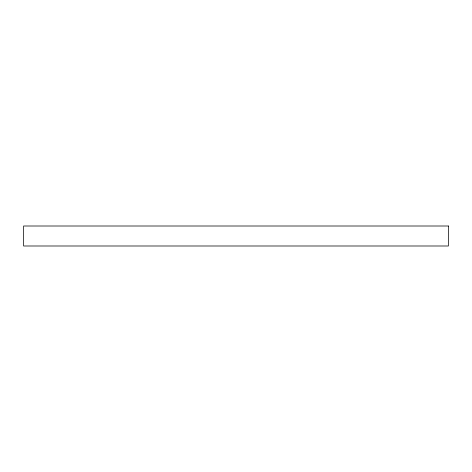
<?xml version="1.0" encoding="UTF-8"?>
<svg xmlns="http://www.w3.org/2000/svg" width="472" height="472" viewBox="0 0 472 472"><rect width="100%" height="100%" fill="white"/><g stroke="black" fill="none" stroke-linecap="round" stroke-linejoin="round"><path stroke-width="0.71" d="M448.4 226.005L23.6 226.005L23.6 245.995L448.4 245.995L448.4 226.005"/></g></svg>
